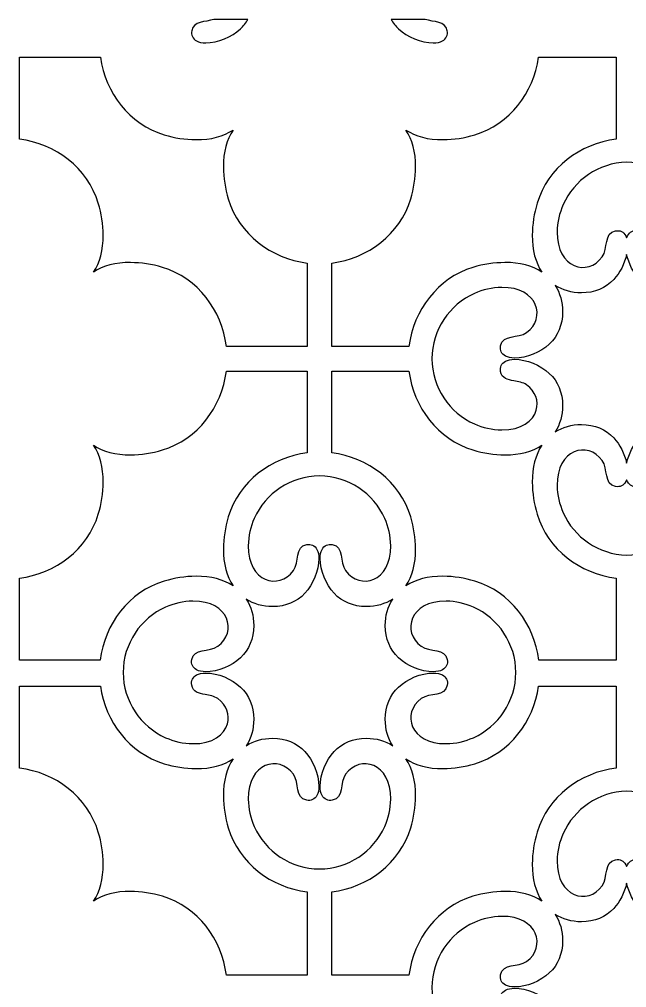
# Model space of a CAD drawing. Header units: centimetres. Extents: x -17.1 to -1.9, y -9.5 to 9.5.
# Drawn here: x -17.04 to -13.74, y 4.21 to 9.48 of the extents above; entities that cross this region are included whole.
import ezdxf

# ---------------------------------------------------------------- set-up
doc = ezdxf.new("R2010")
doc.units = ezdxf.units.CM
doc.header["$MEASUREMENT"] = 0
doc.layers.add('layer 1', color=7, linetype='Continuous')

msp = doc.modelspace()

# ---------------------------------------------------------------- linework, layer by layer
at = {"layer": 'layer 1', "color": 250}
for points, knots in [([(-15.98509, 9.47963), (-15.98509, 9.47963), (-15.79864, 9.47963), (-15.79864, 9.47963), (-15.79864, 9.47963), (-15.80961, 9.46059), (-15.82336, 9.4433), (-15.83978, 9.42795), (-15.83978, 9.42795), (-15.8877, 9.38315), (-15.96264, 9.3516), (-16.0291, 9.35163), (-16.0291, 9.35163), (-16.04933, 9.35164), (-16.06582, 9.35545), (-16.0783, 9.36202), (-16.0783, 9.36202), (-16.10067, 9.37379), (-16.10912, 9.39426), (-16.105, 9.41806), (-16.105, 9.41806), (-16.09544, 9.47335), (-16.03227, 9.46269), (-15.98509, 9.47963)], [0, 0, 0, 0, 0.1428571, 0.1428571, 0.1428571, 0.1428571, 0.2857143, 0.2857143, 0.2857143, 0.2857143, 0.4285714, 0.4285714, 0.4285714, 0.4285714, 0.5714286, 0.5714286, 0.5714286, 0.5714286, 0.7142857, 0.7142857, 0.7142857, 0.7142857, 1, 1, 1, 1]), ([(-15.01954, 9.47963), (-15.01954, 9.47963), (-14.83308, 9.47963), (-14.83308, 9.47963), (-14.83308, 9.47963), (-14.7859, 9.46269), (-14.72273, 9.47335), (-14.71317, 9.41806), (-14.71317, 9.41806), (-14.70905, 9.39426), (-14.7175, 9.37379), (-14.73987, 9.36202), (-14.73987, 9.36202), (-14.75235, 9.35545), (-14.76884, 9.35164), (-14.78907, 9.35163), (-14.78907, 9.35163), (-14.85553, 9.3516), (-14.93047, 9.38315), (-14.97839, 9.42795), (-14.97839, 9.42795), (-14.99481, 9.4433), (-15.00857, 9.46059), (-15.01954, 9.47963)], [0, 0, 0, 0, 0.1428571, 0.1428571, 0.1428571, 0.1428571, 0.2857143, 0.2857143, 0.2857143, 0.2857143, 0.4285714, 0.4285714, 0.4285714, 0.4285714, 0.5714286, 0.5714286, 0.5714286, 0.5714286, 0.7142857, 0.7142857, 0.7142857, 0.7142857, 1, 1, 1, 1]), ([(-16.60305, 9.27297), (-16.60305, 9.27297), (-17.04429, 9.27297), (-17.04429, 9.27297), (-17.04429, 9.27297), (-17.04429, 9.27297), (-17.04429, 8.82751), (-17.04429, 8.82751), (-17.04429, 8.82751), (-16.84762, 8.80234), (-16.67316, 8.67224), (-16.61417, 8.47884), (-16.61417, 8.47884), (-16.59706, 8.42275), (-16.58875, 8.36361), (-16.58787, 8.3051), (-16.58787, 8.3051), (-16.58662, 8.22348), (-16.60598, 8.15528), (-16.64019, 8.10348), (-16.64019, 8.10348), (-16.58839, 8.13769), (-16.5202, 8.15705), (-16.43857, 8.15581), (-16.43857, 8.15581), (-16.38007, 8.15492), (-16.32093, 8.14662), (-16.26483, 8.12951), (-16.26483, 8.12951), (-16.07143, 8.07052), (-15.94133, 7.89605), (-15.91616, 7.69938), (-15.91616, 7.69938), (-15.91616, 7.69938), (-15.47604, 7.69938), (-15.47604, 7.69938), (-15.47604, 7.69938), (-15.47604, 7.69938), (-15.47604, 8.15312), (-15.47604, 8.15312), (-15.47604, 8.15312), (-15.67272, 8.17829), (-15.84719, 8.30839), (-15.90617, 8.50179), (-15.90617, 8.50179), (-15.92328, 8.55789), (-15.93158, 8.61703), (-15.93247, 8.67553), (-15.93247, 8.67553), (-15.93371, 8.75715), (-15.91436, 8.82535), (-15.88015, 8.87715), (-15.88015, 8.87715), (-15.93194, 8.84293), (-16.00015, 8.82358), (-16.08177, 8.82482), (-16.08177, 8.82482), (-16.14027, 8.82571), (-16.19941, 8.83402), (-16.25551, 8.85113), (-16.25551, 8.85113), (-16.44619, 8.90928), (-16.57533, 9.0797), (-16.60305, 9.27297)], [0, 0, 0, 0, 0.0588235, 0.0588235, 0.0588235, 0.0588235, 0.1176471, 0.1176471, 0.1176471, 0.1176471, 0.1764706, 0.1764706, 0.1764706, 0.1764706, 0.2352941, 0.2352941, 0.2352941, 0.2352941, 0.2941176, 0.2941176, 0.2941176, 0.2941176, 0.3529412, 0.3529412, 0.3529412, 0.3529412, 0.4117647, 0.4117647, 0.4117647, 0.4117647, 0.4705882, 0.4705882, 0.4705882, 0.4705882, 0.5294118, 0.5294118, 0.5294118, 0.5294118, 0.5882353, 0.5882353, 0.5882353, 0.5882353, 0.6470588, 0.6470588, 0.6470588, 0.6470588, 0.7058824, 0.7058824, 0.7058824, 0.7058824, 0.7647059, 0.7647059, 0.7647059, 0.7647059, 0.8235294, 0.8235294, 0.8235294, 0.8235294, 0.8823529, 0.8823529, 0.8823529, 0.8823529, 1, 1, 1, 1]), ([(-13.79343, 9.27297), (-13.79343, 9.27297), (-14.21512, 9.27297), (-14.21512, 9.27297), (-14.21512, 9.27297), (-14.24284, 9.0797), (-14.37197, 8.90928), (-14.56266, 8.85113), (-14.56266, 8.85113), (-14.61875, 8.83402), (-14.67789, 8.82571), (-14.7364, 8.82482), (-14.7364, 8.82482), (-14.81802, 8.82358), (-14.88623, 8.84293), (-14.93802, 8.87714), (-14.93802, 8.87714), (-14.90381, 8.82535), (-14.88445, 8.75715), (-14.88569, 8.67553), (-14.88569, 8.67553), (-14.88658, 8.61703), (-14.89489, 8.55789), (-14.91199, 8.50179), (-14.91199, 8.50179), (-14.97098, 8.30839), (-15.14545, 8.17829), (-15.34212, 8.15312), (-15.34212, 8.15312), (-15.34212, 8.15312), (-15.34212, 7.69938), (-15.34212, 7.69938), (-15.34212, 7.69938), (-15.34212, 7.69938), (-14.92156, 7.69938), (-14.92156, 7.69938), (-14.92156, 7.69938), (-14.89638, 7.89605), (-14.76629, 8.07052), (-14.57289, 8.12951), (-14.57289, 8.12951), (-14.5168, 8.14662), (-14.45766, 8.15492), (-14.39915, 8.15581), (-14.39915, 8.15581), (-14.31753, 8.15705), (-14.24934, 8.13769), (-14.19754, 8.10348), (-14.19754, 8.10348), (-14.23175, 8.15528), (-14.2511, 8.22348), (-14.24986, 8.3051), (-14.24986, 8.3051), (-14.24897, 8.36361), (-14.24066, 8.42275), (-14.22356, 8.47884), (-14.22356, 8.47884), (-14.16457, 8.67224), (-13.9901, 8.80234), (-13.79343, 8.82751), (-13.79343, 8.82751), (-13.79343, 8.82751), (-13.79343, 9.27297), (-13.79343, 9.27297)], [0, 0, 0, 0, 0.0588235, 0.0588235, 0.0588235, 0.0588235, 0.1176471, 0.1176471, 0.1176471, 0.1176471, 0.1764706, 0.1764706, 0.1764706, 0.1764706, 0.2352941, 0.2352941, 0.2352941, 0.2352941, 0.2941176, 0.2941176, 0.2941176, 0.2941176, 0.3529412, 0.3529412, 0.3529412, 0.3529412, 0.4117647, 0.4117647, 0.4117647, 0.4117647, 0.4705882, 0.4705882, 0.4705882, 0.4705882, 0.5294118, 0.5294118, 0.5294118, 0.5294118, 0.5882353, 0.5882353, 0.5882353, 0.5882353, 0.6470588, 0.6470588, 0.6470588, 0.6470588, 0.7058824, 0.7058824, 0.7058824, 0.7058824, 0.7647059, 0.7647059, 0.7647059, 0.7647059, 0.8235294, 0.8235294, 0.8235294, 0.8235294, 0.8823529, 0.8823529, 0.8823529, 0.8823529, 1, 1, 1, 1]), ([(-13.73573, 8.70204), (-13.58246, 8.69742), (-13.44905, 8.60457), (-13.38978, 8.47103), (-13.38978, 8.47103), (-13.36956, 8.42547), (-13.35796, 8.37518), (-13.35715, 8.32204), (-13.35715, 8.32204), (-13.35415, 8.12464), (-13.52475, 8.07797), (-13.6025, 8.18667), (-13.6025, 8.18667), (-13.63583, 8.23327), (-13.61073, 8.3172), (-13.67515, 8.32834), (-13.67515, 8.32834), (-13.69895, 8.33245), (-13.71942, 8.32401), (-13.73119, 8.30164), (-13.73119, 8.30164), (-13.7329, 8.29839), (-13.73442, 8.29487), (-13.73573, 8.2911), (-13.73573, 8.2911), (-13.73705, 8.29487), (-13.73856, 8.29839), (-13.74027, 8.30164), (-13.74027, 8.30164), (-13.75205, 8.32401), (-13.77252, 8.33245), (-13.79631, 8.32834), (-13.79631, 8.32834), (-13.86074, 8.3172), (-13.83563, 8.23327), (-13.86896, 8.18667), (-13.86896, 8.18667), (-13.94671, 8.07797), (-14.11731, 8.12464), (-14.11431, 8.32204), (-14.11431, 8.32204), (-14.1135, 8.37518), (-14.10191, 8.42547), (-14.08169, 8.47103), (-14.08169, 8.47103), (-14.02241, 8.60457), (-13.889, 8.69742), (-13.73573, 8.70204)], [0, 0, 0, 0, 0.0769231, 0.0769231, 0.0769231, 0.0769231, 0.1538462, 0.1538462, 0.1538462, 0.1538462, 0.2307692, 0.2307692, 0.2307692, 0.2307692, 0.3076923, 0.3076923, 0.3076923, 0.3076923, 0.3846154, 0.3846154, 0.3846154, 0.3846154, 0.4615385, 0.4615385, 0.4615385, 0.4615385, 0.5384615, 0.5384615, 0.5384615, 0.5384615, 0.6153846, 0.6153846, 0.6153846, 0.6153846, 0.6923077, 0.6923077, 0.6923077, 0.6923077, 0.7692308, 0.7692308, 0.7692308, 0.7692308, 0.8461538, 0.8461538, 0.8461538, 0.8461538, 1, 1, 1, 1]), ([(-13.73573, 8.20049), (-13.72464, 8.14949), (-13.69863, 8.09881), (-13.66526, 8.06311), (-13.66526, 8.06311), (-13.62127, 8.01606), (-13.56137, 7.99083), (-13.48972, 7.99068), (-13.48972, 7.99068), (-13.43605, 7.99057), (-13.3871, 8.00467), (-13.34615, 8.03126), (-13.34615, 8.03126), (-13.37274, 7.9903), (-13.38685, 7.94136), (-13.38673, 7.8877), (-13.38673, 7.8877), (-13.38658, 7.81605), (-13.36135, 7.75615), (-13.3143, 7.71216), (-13.3143, 7.71216), (-13.26638, 7.66736), (-13.19144, 7.63581), (-13.12498, 7.63584), (-13.12498, 7.63584), (-13.10475, 7.63585), (-13.08826, 7.63965), (-13.07578, 7.64622), (-13.07578, 7.64622), (-13.05341, 7.658), (-13.04496, 7.67847), (-13.04908, 7.70227), (-13.04908, 7.70227), (-13.06022, 7.76669), (-13.14414, 7.74159), (-13.19074, 7.77491), (-13.19074, 7.77491), (-13.29945, 7.85266), (-13.25278, 8.02326), (-13.05538, 8.02026), (-13.05538, 8.02026), (-13.00224, 8.01945), (-12.95194, 8.00786), (-12.90638, 7.98764), (-12.90638, 7.98764), (-12.77016, 7.92717), (-12.67627, 7.78956), (-12.67519, 7.63242), (-12.67519, 7.63242), (-12.67627, 7.47528), (-12.77016, 7.33767), (-12.90638, 7.2772), (-12.90638, 7.2772), (-12.95194, 7.25698), (-13.00224, 7.24539), (-13.05538, 7.24458), (-13.05538, 7.24458), (-13.1636, 7.24293), (-13.22651, 7.29347), (-13.24335, 7.35228), (-13.24335, 7.35228), (-13.25723, 7.40074), (-13.23985, 7.4548), (-13.19074, 7.48992), (-13.19074, 7.48992), (-13.17153, 7.50367), (-13.14596, 7.50748), (-13.12178, 7.51173), (-13.12178, 7.51173), (-13.0873, 7.51778), (-13.05563, 7.52471), (-13.04908, 7.56257), (-13.04908, 7.56257), (-13.04496, 7.58637), (-13.05341, 7.60684), (-13.07578, 7.61862), (-13.07578, 7.61862), (-13.08826, 7.62519), (-13.10475, 7.62899), (-13.12498, 7.629), (-13.12498, 7.629), (-13.19144, 7.62903), (-13.26638, 7.59748), (-13.3143, 7.55268), (-13.3143, 7.55268), (-13.36135, 7.50869), (-13.38658, 7.44879), (-13.38673, 7.37714), (-13.38673, 7.37714), (-13.38685, 7.32348), (-13.37275, 7.27453), (-13.34615, 7.23358), (-13.34615, 7.23358), (-13.38711, 7.26017), (-13.43606, 7.27427), (-13.48972, 7.27416), (-13.48972, 7.27416), (-13.56137, 7.274), (-13.62127, 7.24878), (-13.66526, 7.20173), (-13.66526, 7.20173), (-13.69863, 7.16603), (-13.72464, 7.11534), (-13.73573, 7.06434), (-13.73573, 7.06434), (-13.74682, 7.11534), (-13.77283, 7.16603), (-13.80621, 7.20173), (-13.80621, 7.20173), (-13.8502, 7.24878), (-13.91009, 7.274), (-13.98174, 7.27416), (-13.98174, 7.27416), (-14.03541, 7.27427), (-14.08436, 7.26017), (-14.12531, 7.23358), (-14.12531, 7.23358), (-14.09871, 7.27453), (-14.08462, 7.32348), (-14.08473, 7.37714), (-14.08473, 7.37714), (-14.08488, 7.44879), (-14.11011, 7.50869), (-14.15716, 7.55268), (-14.15716, 7.55268), (-14.20508, 7.59748), (-14.28002, 7.62903), (-14.34648, 7.629), (-14.34648, 7.629), (-14.36671, 7.62899), (-14.38321, 7.62519), (-14.39568, 7.61862), (-14.39568, 7.61862), (-14.41805, 7.60684), (-14.4265, 7.58637), (-14.42238, 7.56257), (-14.42238, 7.56257), (-14.41584, 7.52471), (-14.38416, 7.51778), (-14.34969, 7.51173), (-14.34969, 7.51173), (-14.3255, 7.50748), (-14.29994, 7.50367), (-14.28072, 7.48992), (-14.28072, 7.48992), (-14.23161, 7.4548), (-14.21423, 7.40074), (-14.22811, 7.35228), (-14.22811, 7.35228), (-14.24495, 7.29347), (-14.30786, 7.24293), (-14.41609, 7.24458), (-14.41609, 7.24458), (-14.46923, 7.24539), (-14.51952, 7.25698), (-14.56508, 7.2772), (-14.56508, 7.2772), (-14.70131, 7.33767), (-14.7952, 7.47528), (-14.79627, 7.63242), (-14.79627, 7.63242), (-14.7952, 7.78956), (-14.70131, 7.92717), (-14.56508, 7.98764), (-14.56508, 7.98764), (-14.51952, 8.00786), (-14.46923, 8.01945), (-14.41609, 8.02026), (-14.41609, 8.02026), (-14.21869, 8.02326), (-14.17201, 7.85266), (-14.28072, 7.77491), (-14.28072, 7.77491), (-14.32732, 7.74159), (-14.41124, 7.76669), (-14.42238, 7.70227), (-14.42238, 7.70227), (-14.4265, 7.67847), (-14.41805, 7.658), (-14.39568, 7.64622), (-14.39568, 7.64622), (-14.38321, 7.63965), (-14.36671, 7.63585), (-14.34648, 7.63584), (-14.34648, 7.63584), (-14.28002, 7.63581), (-14.20508, 7.66736), (-14.15716, 7.71216), (-14.15716, 7.71216), (-14.11011, 7.75615), (-14.08488, 7.81605), (-14.08473, 7.8877), (-14.08473, 7.8877), (-14.08462, 7.94136), (-14.09872, 7.9903), (-14.12531, 8.03126), (-14.12531, 8.03126), (-14.08436, 8.00467), (-14.03541, 7.99057), (-13.98174, 7.99068), (-13.98174, 7.99068), (-13.91009, 7.99083), (-13.8502, 8.01606), (-13.80621, 8.06311), (-13.80621, 8.06311), (-13.77283, 8.09881), (-13.74682, 8.14949), (-13.73573, 8.20049)], [0, 0, 0, 0, 0.0188679, 0.0188679, 0.0188679, 0.0188679, 0.0377358, 0.0377358, 0.0377358, 0.0377358, 0.0566038, 0.0566038, 0.0566038, 0.0566038, 0.0754717, 0.0754717, 0.0754717, 0.0754717, 0.0943396, 0.0943396, 0.0943396, 0.0943396, 0.1132075, 0.1132075, 0.1132075, 0.1132075, 0.1320755, 0.1320755, 0.1320755, 0.1320755, 0.1509434, 0.1509434, 0.1509434, 0.1509434, 0.1698113, 0.1698113, 0.1698113, 0.1698113, 0.1886792, 0.1886792, 0.1886792, 0.1886792, 0.2075472, 0.2075472, 0.2075472, 0.2075472, 0.2264151, 0.2264151, 0.2264151, 0.2264151, 0.245283, 0.245283, 0.245283, 0.245283, 0.2641509, 0.2641509, 0.2641509, 0.2641509, 0.2830189, 0.2830189, 0.2830189, 0.2830189, 0.3018868, 0.3018868, 0.3018868, 0.3018868, 0.3207547, 0.3207547, 0.3207547, 0.3207547, 0.3396226, 0.3396226, 0.3396226, 0.3396226, 0.3584906, 0.3584906, 0.3584906, 0.3584906, 0.3773585, 0.3773585, 0.3773585, 0.3773585, 0.3962264, 0.3962264, 0.3962264, 0.3962264, 0.4150943, 0.4150943, 0.4150943, 0.4150943, 0.4339623, 0.4339623, 0.4339623, 0.4339623, 0.4528302, 0.4528302, 0.4528302, 0.4528302, 0.4716981, 0.4716981, 0.4716981, 0.4716981, 0.490566, 0.490566, 0.490566, 0.490566, 0.509434, 0.509434, 0.509434, 0.509434, 0.5283019, 0.5283019, 0.5283019, 0.5283019, 0.5471698, 0.5471698, 0.5471698, 0.5471698, 0.5660377, 0.5660377, 0.5660377, 0.5660377, 0.5849057, 0.5849057, 0.5849057, 0.5849057, 0.6037736, 0.6037736, 0.6037736, 0.6037736, 0.6226415, 0.6226415, 0.6226415, 0.6226415, 0.6415094, 0.6415094, 0.6415094, 0.6415094, 0.6603774, 0.6603774, 0.6603774, 0.6603774, 0.6792453, 0.6792453, 0.6792453, 0.6792453, 0.6981132, 0.6981132, 0.6981132, 0.6981132, 0.7169811, 0.7169811, 0.7169811, 0.7169811, 0.7358491, 0.7358491, 0.7358491, 0.7358491, 0.754717, 0.754717, 0.754717, 0.754717, 0.7735849, 0.7735849, 0.7735849, 0.7735849, 0.7924528, 0.7924528, 0.7924528, 0.7924528, 0.8113208, 0.8113208, 0.8113208, 0.8113208, 0.8301887, 0.8301887, 0.8301887, 0.8301887, 0.8490566, 0.8490566, 0.8490566, 0.8490566, 0.8679245, 0.8679245, 0.8679245, 0.8679245, 0.8867925, 0.8867925, 0.8867925, 0.8867925, 0.9056604, 0.9056604, 0.9056604, 0.9056604, 0.9245283, 0.9245283, 0.9245283, 0.9245283, 0.9433962, 0.9433962, 0.9433962, 0.9433962, 0.9622642, 0.9622642, 0.9622642, 0.9622642, 1, 1, 1, 1]), ([(-16.64019, 7.16135), (-16.60598, 7.10956), (-16.58662, 7.04136), (-16.58787, 6.95973), (-16.58787, 6.95973), (-16.58875, 6.90123), (-16.59706, 6.84209), (-16.61417, 6.786), (-16.61417, 6.786), (-16.67316, 6.5926), (-16.84762, 6.46249), (-17.04429, 6.43732), (-17.04429, 6.43732), (-17.04429, 6.43732), (-17.04429, 5.99148), (-17.04429, 5.99148), (-17.04429, 5.99148), (-17.04429, 5.99148), (-16.60418, 5.99148), (-16.60418, 5.99148), (-16.60418, 5.99148), (-16.579, 6.18815), (-16.44891, 6.36262), (-16.25551, 6.42161), (-16.25551, 6.42161), (-16.19941, 6.43872), (-16.14027, 6.44702), (-16.08177, 6.44791), (-16.08177, 6.44791), (-16.00015, 6.44915), (-15.93194, 6.42979), (-15.88015, 6.39558), (-15.88015, 6.39558), (-15.91436, 6.44738), (-15.93371, 6.51558), (-15.93247, 6.59721), (-15.93247, 6.59721), (-15.93158, 6.65571), (-15.92328, 6.71485), (-15.90617, 6.77095), (-15.90617, 6.77095), (-15.84719, 6.96435), (-15.67272, 7.09444), (-15.47604, 7.11961), (-15.47604, 7.11961), (-15.47604, 7.11961), (-15.47604, 7.56507), (-15.47604, 7.56507), (-15.47604, 7.56507), (-15.47604, 7.56507), (-15.91621, 7.56507), (-15.91621, 7.56507), (-15.91621, 7.56507), (-15.9415, 7.36856), (-16.07156, 7.19428), (-16.26483, 7.13533), (-16.26483, 7.13533), (-16.32093, 7.11822), (-16.38007, 7.10992), (-16.43857, 7.10903), (-16.43857, 7.10903), (-16.5202, 7.10779), (-16.58839, 7.12714), (-16.64019, 7.16135)], [0, 0, 0, 0, 0.0588235, 0.0588235, 0.0588235, 0.0588235, 0.1176471, 0.1176471, 0.1176471, 0.1176471, 0.1764706, 0.1764706, 0.1764706, 0.1764706, 0.2352941, 0.2352941, 0.2352941, 0.2352941, 0.2941176, 0.2941176, 0.2941176, 0.2941176, 0.3529412, 0.3529412, 0.3529412, 0.3529412, 0.4117647, 0.4117647, 0.4117647, 0.4117647, 0.4705882, 0.4705882, 0.4705882, 0.4705882, 0.5294118, 0.5294118, 0.5294118, 0.5294118, 0.5882353, 0.5882353, 0.5882353, 0.5882353, 0.6470588, 0.6470588, 0.6470588, 0.6470588, 0.7058824, 0.7058824, 0.7058824, 0.7058824, 0.7647059, 0.7647059, 0.7647059, 0.7647059, 0.8235294, 0.8235294, 0.8235294, 0.8235294, 0.8823529, 0.8823529, 0.8823529, 0.8823529, 1, 1, 1, 1]), ([(-13.79343, 6.43732), (-13.9901, 6.46249), (-14.16457, 6.5926), (-14.22356, 6.786), (-14.22356, 6.786), (-14.24066, 6.84209), (-14.24897, 6.90123), (-14.24986, 6.95973), (-14.24986, 6.95973), (-14.2511, 7.04136), (-14.23175, 7.10955), (-14.19754, 7.16135), (-14.19754, 7.16135), (-14.24934, 7.12714), (-14.31753, 7.10779), (-14.39915, 7.10903), (-14.39915, 7.10903), (-14.45766, 7.10992), (-14.5168, 7.11822), (-14.57289, 7.13533), (-14.57289, 7.13533), (-14.76616, 7.19428), (-14.89622, 7.36856), (-14.92151, 7.56507), (-14.92151, 7.56507), (-14.92151, 7.56507), (-15.34212, 7.56507), (-15.34212, 7.56507), (-15.34212, 7.56507), (-15.34212, 7.56507), (-15.34212, 7.11961), (-15.34212, 7.11961), (-15.34212, 7.11961), (-15.14545, 7.09444), (-14.97098, 6.96434), (-14.91199, 6.77095), (-14.91199, 6.77095), (-14.89489, 6.71485), (-14.88658, 6.65571), (-14.88569, 6.59721), (-14.88569, 6.59721), (-14.88445, 6.51558), (-14.90381, 6.44738), (-14.93802, 6.39558), (-14.93802, 6.39558), (-14.88623, 6.4298), (-14.81802, 6.44915), (-14.7364, 6.44791), (-14.7364, 6.44791), (-14.67789, 6.44702), (-14.61875, 6.43872), (-14.56266, 6.42161), (-14.56266, 6.42161), (-14.36926, 6.36262), (-14.23917, 6.18815), (-14.21399, 5.99148), (-14.21399, 5.99148), (-14.21399, 5.99148), (-13.79343, 5.99148), (-13.79343, 5.99148), (-13.79343, 5.99148), (-13.79343, 5.99148), (-13.79343, 6.43732), (-13.79343, 6.43732)], [0, 0, 0, 0, 0.0588235, 0.0588235, 0.0588235, 0.0588235, 0.1176471, 0.1176471, 0.1176471, 0.1176471, 0.1764706, 0.1764706, 0.1764706, 0.1764706, 0.2352941, 0.2352941, 0.2352941, 0.2352941, 0.2941176, 0.2941176, 0.2941176, 0.2941176, 0.3529412, 0.3529412, 0.3529412, 0.3529412, 0.4117647, 0.4117647, 0.4117647, 0.4117647, 0.4705882, 0.4705882, 0.4705882, 0.4705882, 0.5294118, 0.5294118, 0.5294118, 0.5294118, 0.5882353, 0.5882353, 0.5882353, 0.5882353, 0.6470588, 0.6470588, 0.6470588, 0.6470588, 0.7058824, 0.7058824, 0.7058824, 0.7058824, 0.7647059, 0.7647059, 0.7647059, 0.7647059, 0.8235294, 0.8235294, 0.8235294, 0.8235294, 0.8823529, 0.8823529, 0.8823529, 0.8823529, 1, 1, 1, 1]), ([(-13.73573, 6.97374), (-13.73442, 6.96996), (-13.7329, 6.96645), (-13.73119, 6.9632), (-13.73119, 6.9632), (-13.71942, 6.94083), (-13.69895, 6.93239), (-13.67515, 6.9365), (-13.67515, 6.9365), (-13.61073, 6.94764), (-13.63583, 7.03157), (-13.6025, 7.07817), (-13.6025, 7.07817), (-13.52475, 7.18687), (-13.35415, 7.1402), (-13.35715, 6.9428), (-13.35715, 6.9428), (-13.35796, 6.88966), (-13.36956, 6.83937), (-13.38978, 6.79381), (-13.38978, 6.79381), (-13.44905, 6.66027), (-13.58246, 6.56742), (-13.73573, 6.56279), (-13.73573, 6.56279), (-13.889, 6.56742), (-14.02241, 6.66027), (-14.08169, 6.79381), (-14.08169, 6.79381), (-14.10191, 6.83937), (-14.1135, 6.88966), (-14.11431, 6.9428), (-14.11431, 6.9428), (-14.11731, 7.1402), (-13.94671, 7.18687), (-13.86896, 7.07817), (-13.86896, 7.07817), (-13.83563, 7.03157), (-13.86074, 6.94764), (-13.79631, 6.9365), (-13.79631, 6.9365), (-13.77252, 6.93239), (-13.75205, 6.94083), (-13.74027, 6.9632), (-13.74027, 6.9632), (-13.73856, 6.96645), (-13.73705, 6.96996), (-13.73573, 6.97374)], [0, 0, 0, 0, 0.0769231, 0.0769231, 0.0769231, 0.0769231, 0.1538462, 0.1538462, 0.1538462, 0.1538462, 0.2307692, 0.2307692, 0.2307692, 0.2307692, 0.3076923, 0.3076923, 0.3076923, 0.3076923, 0.3846154, 0.3846154, 0.3846154, 0.3846154, 0.4615385, 0.4615385, 0.4615385, 0.4615385, 0.5384615, 0.5384615, 0.5384615, 0.5384615, 0.6153846, 0.6153846, 0.6153846, 0.6153846, 0.6923077, 0.6923077, 0.6923077, 0.6923077, 0.7692308, 0.7692308, 0.7692308, 0.7692308, 0.8461538, 0.8461538, 0.8461538, 0.8461538, 1, 1, 1, 1]), ([(-15.32934, 6.35522), (-15.28536, 6.30816), (-15.22546, 6.28294), (-15.15381, 6.28278), (-15.15381, 6.28278), (-15.10014, 6.28267), (-15.0512, 6.29677), (-15.01024, 6.32336), (-15.01024, 6.32336), (-15.03683, 6.2824), (-15.05094, 6.23347), (-15.05082, 6.1798), (-15.05082, 6.1798), (-15.05067, 6.10815), (-15.02544, 6.04825), (-14.97839, 6.00426), (-14.97839, 6.00426), (-14.93047, 5.95946), (-14.85553, 5.92791), (-14.78907, 5.92794), (-14.78907, 5.92794), (-14.76884, 5.92795), (-14.75235, 5.93176), (-14.73987, 5.93832), (-14.73987, 5.93832), (-14.7175, 5.9501), (-14.70905, 5.97057), (-14.71317, 5.99437), (-14.71317, 5.99437), (-14.72431, 6.05879), (-14.80823, 6.03369), (-14.85483, 6.06702), (-14.85483, 6.06702), (-14.96354, 6.14476), (-14.91686, 6.31537), (-14.71946, 6.31236), (-14.71946, 6.31236), (-14.66632, 6.31156), (-14.61603, 6.29996), (-14.57047, 6.27974), (-14.57047, 6.27974), (-14.43425, 6.21927), (-14.34036, 6.08167), (-14.33927, 5.92452), (-14.33927, 5.92452), (-14.34036, 5.76738), (-14.43425, 5.62977), (-14.57047, 5.5693), (-14.57047, 5.5693), (-14.61603, 5.54908), (-14.66632, 5.53749), (-14.71946, 5.53668), (-14.71946, 5.53668), (-14.91686, 5.53368), (-14.96354, 5.70428), (-14.85483, 5.78203), (-14.85483, 5.78203), (-14.80823, 5.81536), (-14.72431, 5.79025), (-14.71317, 5.85467), (-14.71317, 5.85467), (-14.70905, 5.87847), (-14.7175, 5.89894), (-14.73987, 5.91072), (-14.73987, 5.91072), (-14.75235, 5.91729), (-14.76884, 5.92109), (-14.78907, 5.9211), (-14.78907, 5.9211), (-14.85553, 5.92114), (-14.93047, 5.88959), (-14.97839, 5.84478), (-14.97839, 5.84478), (-15.02544, 5.80079), (-15.05067, 5.74089), (-15.05082, 5.66924), (-15.05082, 5.66924), (-15.05094, 5.61558), (-15.03684, 5.56663), (-15.01024, 5.52567), (-15.01024, 5.52567), (-15.0512, 5.55226), (-15.10014, 5.56637), (-15.15381, 5.56626), (-15.15381, 5.56626), (-15.22546, 5.56611), (-15.28536, 5.54088), (-15.32934, 5.49383), (-15.32934, 5.49383), (-15.37415, 5.44591), (-15.4057, 5.37097), (-15.40566, 5.30451), (-15.40566, 5.30451), (-15.40566, 5.28428), (-15.40185, 5.26778), (-15.39528, 5.25531), (-15.39528, 5.25531), (-15.38351, 5.23293), (-15.36304, 5.22449), (-15.33924, 5.2286), (-15.33924, 5.2286), (-15.27482, 5.23974), (-15.29992, 5.32367), (-15.26659, 5.37027), (-15.26659, 5.37027), (-15.18884, 5.47898), (-15.01824, 5.4323), (-15.02124, 5.2349), (-15.02124, 5.2349), (-15.02205, 5.18176), (-15.03365, 5.13147), (-15.05387, 5.08591), (-15.05387, 5.08591), (-15.11433, 4.94968), (-15.25194, 4.85579), (-15.40908, 4.85471), (-15.40908, 4.85471), (-15.56623, 4.85579), (-15.70383, 4.94968), (-15.7643, 5.08591), (-15.7643, 5.08591), (-15.78452, 5.13147), (-15.79612, 5.18176), (-15.79693, 5.2349), (-15.79693, 5.2349), (-15.79993, 5.4323), (-15.62933, 5.47898), (-15.55158, 5.37027), (-15.55158, 5.37027), (-15.51825, 5.32367), (-15.54335, 5.23974), (-15.47893, 5.2286), (-15.47893, 5.2286), (-15.45513, 5.22449), (-15.43466, 5.23293), (-15.42289, 5.25531), (-15.42289, 5.25531), (-15.41632, 5.26778), (-15.41251, 5.28428), (-15.4125, 5.30451), (-15.4125, 5.30451), (-15.41247, 5.37097), (-15.44402, 5.44591), (-15.48882, 5.49383), (-15.48882, 5.49383), (-15.53281, 5.54088), (-15.59271, 5.56611), (-15.66436, 5.56626), (-15.66436, 5.56626), (-15.71802, 5.56637), (-15.76697, 5.55227), (-15.80793, 5.52568), (-15.80793, 5.52568), (-15.78133, 5.56663), (-15.76723, 5.61558), (-15.76735, 5.66924), (-15.76735, 5.66924), (-15.7675, 5.74089), (-15.79273, 5.80079), (-15.83978, 5.84478), (-15.83978, 5.84478), (-15.8877, 5.88959), (-15.96264, 5.92114), (-16.0291, 5.9211), (-16.0291, 5.9211), (-16.04933, 5.92109), (-16.06582, 5.91729), (-16.0783, 5.91072), (-16.0783, 5.91072), (-16.10067, 5.89894), (-16.10912, 5.87847), (-16.105, 5.85467), (-16.105, 5.85467), (-16.09845, 5.81682), (-16.06677, 5.80988), (-16.0323, 5.80383), (-16.0323, 5.80383), (-16.00811, 5.79958), (-15.98255, 5.79577), (-15.96333, 5.78203), (-15.96333, 5.78203), (-15.91423, 5.74691), (-15.89684, 5.69284), (-15.91073, 5.64438), (-15.91073, 5.64438), (-15.92757, 5.58558), (-15.99048, 5.53503), (-16.0987, 5.53668), (-16.0987, 5.53668), (-16.15184, 5.53749), (-16.20214, 5.54908), (-16.2477, 5.5693), (-16.2477, 5.5693), (-16.38392, 5.62977), (-16.47781, 5.76738), (-16.47889, 5.92452), (-16.47889, 5.92452), (-16.47781, 6.08167), (-16.38392, 6.21927), (-16.2477, 6.27974), (-16.2477, 6.27974), (-16.20214, 6.29996), (-16.15184, 6.31156), (-16.0987, 6.31236), (-16.0987, 6.31236), (-15.9013, 6.31537), (-15.85463, 6.14476), (-15.96333, 6.06702), (-15.96333, 6.06702), (-16.00994, 6.03369), (-16.09386, 6.05879), (-16.105, 5.99437), (-16.105, 5.99437), (-16.10912, 5.97057), (-16.10067, 5.9501), (-16.0783, 5.93832), (-16.0783, 5.93832), (-16.06582, 5.93176), (-16.04933, 5.92795), (-16.0291, 5.92794), (-16.0291, 5.92794), (-15.96264, 5.92791), (-15.8877, 5.95946), (-15.83978, 6.00426), (-15.83978, 6.00426), (-15.79273, 6.04825), (-15.7675, 6.10815), (-15.76735, 6.1798), (-15.76735, 6.1798), (-15.76723, 6.23346), (-15.78134, 6.28241), (-15.80793, 6.32336), (-15.80793, 6.32336), (-15.76698, 6.29677), (-15.71803, 6.28267), (-15.66436, 6.28278), (-15.66436, 6.28278), (-15.59271, 6.28294), (-15.53281, 6.30816), (-15.48882, 6.35522), (-15.48882, 6.35522), (-15.44402, 6.40314), (-15.41247, 6.47807), (-15.4125, 6.54454), (-15.4125, 6.54454), (-15.41251, 6.56476), (-15.41632, 6.58126), (-15.42289, 6.59374), (-15.42289, 6.59374), (-15.43466, 6.61611), (-15.45513, 6.62455), (-15.47893, 6.62044), (-15.47893, 6.62044), (-15.54335, 6.6093), (-15.51825, 6.52537), (-15.55158, 6.47877), (-15.55158, 6.47877), (-15.62933, 6.37007), (-15.79993, 6.41674), (-15.79693, 6.61414), (-15.79693, 6.61414), (-15.79612, 6.66728), (-15.78452, 6.71757), (-15.7643, 6.76313), (-15.7643, 6.76313), (-15.70383, 6.89936), (-15.56623, 6.99325), (-15.40908, 6.99433), (-15.40908, 6.99433), (-15.25194, 6.99325), (-15.11433, 6.89936), (-15.05387, 6.76313), (-15.05387, 6.76313), (-15.03365, 6.71757), (-15.02205, 6.66728), (-15.02124, 6.61414), (-15.02124, 6.61414), (-15.01824, 6.41674), (-15.18884, 6.37007), (-15.26659, 6.47877), (-15.26659, 6.47877), (-15.29992, 6.52537), (-15.27482, 6.6093), (-15.33924, 6.62044), (-15.33924, 6.62044), (-15.36304, 6.62455), (-15.38351, 6.61611), (-15.39528, 6.59374), (-15.39528, 6.59374), (-15.40185, 6.58126), (-15.40566, 6.56476), (-15.40566, 6.54454), (-15.40566, 6.54454), (-15.4057, 6.47807), (-15.37415, 6.40314), (-15.32934, 6.35522)], [0, 0, 0, 0, 0.0133333, 0.0133333, 0.0133333, 0.0133333, 0.0266667, 0.0266667, 0.0266667, 0.0266667, 0.04, 0.04, 0.04, 0.04, 0.0533333, 0.0533333, 0.0533333, 0.0533333, 0.0666667, 0.0666667, 0.0666667, 0.0666667, 0.08, 0.08, 0.08, 0.08, 0.0933333, 0.0933333, 0.0933333, 0.0933333, 0.1066667, 0.1066667, 0.1066667, 0.1066667, 0.12, 0.12, 0.12, 0.12, 0.1333333, 0.1333333, 0.1333333, 0.1333333, 0.1466667, 0.1466667, 0.1466667, 0.1466667, 0.16, 0.16, 0.16, 0.16, 0.1733333, 0.1733333, 0.1733333, 0.1733333, 0.1866667, 0.1866667, 0.1866667, 0.1866667, 0.2, 0.2, 0.2, 0.2, 0.2133333, 0.2133333, 0.2133333, 0.2133333, 0.2266667, 0.2266667, 0.2266667, 0.2266667, 0.24, 0.24, 0.24, 0.24, 0.2533333, 0.2533333, 0.2533333, 0.2533333, 0.2666667, 0.2666667, 0.2666667, 0.2666667, 0.28, 0.28, 0.28, 0.28, 0.2933333, 0.2933333, 0.2933333, 0.2933333, 0.3066667, 0.3066667, 0.3066667, 0.3066667, 0.32, 0.32, 0.32, 0.32, 0.3333333, 0.3333333, 0.3333333, 0.3333333, 0.3466667, 0.3466667, 0.3466667, 0.3466667, 0.36, 0.36, 0.36, 0.36, 0.3733333, 0.3733333, 0.3733333, 0.3733333, 0.3866667, 0.3866667, 0.3866667, 0.3866667, 0.4, 0.4, 0.4, 0.4, 0.4133333, 0.4133333, 0.4133333, 0.4133333, 0.4266667, 0.4266667, 0.4266667, 0.4266667, 0.44, 0.44, 0.44, 0.44, 0.4533333, 0.4533333, 0.4533333, 0.4533333, 0.4666667, 0.4666667, 0.4666667, 0.4666667, 0.48, 0.48, 0.48, 0.48, 0.4933333, 0.4933333, 0.4933333, 0.4933333, 0.5066667, 0.5066667, 0.5066667, 0.5066667, 0.52, 0.52, 0.52, 0.52, 0.5333333, 0.5333333, 0.5333333, 0.5333333, 0.5466667, 0.5466667, 0.5466667, 0.5466667, 0.56, 0.56, 0.56, 0.56, 0.5733333, 0.5733333, 0.5733333, 0.5733333, 0.5866667, 0.5866667, 0.5866667, 0.5866667, 0.6, 0.6, 0.6, 0.6, 0.6133333, 0.6133333, 0.6133333, 0.6133333, 0.6266667, 0.6266667, 0.6266667, 0.6266667, 0.64, 0.64, 0.64, 0.64, 0.6533333, 0.6533333, 0.6533333, 0.6533333, 0.6666667, 0.6666667, 0.6666667, 0.6666667, 0.68, 0.68, 0.68, 0.68, 0.6933333, 0.6933333, 0.6933333, 0.6933333, 0.7066667, 0.7066667, 0.7066667, 0.7066667, 0.72, 0.72, 0.72, 0.72, 0.7333333, 0.7333333, 0.7333333, 0.7333333, 0.7466667, 0.7466667, 0.7466667, 0.7466667, 0.76, 0.76, 0.76, 0.76, 0.7733333, 0.7733333, 0.7733333, 0.7733333, 0.7866667, 0.7866667, 0.7866667, 0.7866667, 0.8, 0.8, 0.8, 0.8, 0.8133333, 0.8133333, 0.8133333, 0.8133333, 0.8266667, 0.8266667, 0.8266667, 0.8266667, 0.84, 0.84, 0.84, 0.84, 0.8533333, 0.8533333, 0.8533333, 0.8533333, 0.8666667, 0.8666667, 0.8666667, 0.8666667, 0.88, 0.88, 0.88, 0.88, 0.8933333, 0.8933333, 0.8933333, 0.8933333, 0.9066667, 0.9066667, 0.9066667, 0.9066667, 0.92, 0.92, 0.92, 0.92, 0.9333333, 0.9333333, 0.9333333, 0.9333333, 0.9466667, 0.9466667, 0.9466667, 0.9466667, 0.96, 0.96, 0.96, 0.96, 0.9733333, 0.9733333, 0.9733333, 0.9733333, 1, 1, 1, 1]), ([(-16.60305, 5.84928), (-16.60305, 5.84928), (-17.04429, 5.84928), (-17.04429, 5.84928), (-17.04429, 5.84928), (-17.04429, 5.84928), (-17.04429, 5.40382), (-17.04429, 5.40382), (-17.04429, 5.40382), (-16.84762, 5.37865), (-16.67316, 5.24855), (-16.61417, 5.05515), (-16.61417, 5.05515), (-16.59706, 4.99906), (-16.58875, 4.93991), (-16.58787, 4.88141), (-16.58787, 4.88141), (-16.58662, 4.79979), (-16.60598, 4.73158), (-16.64019, 4.67979), (-16.64019, 4.67979), (-16.58839, 4.714), (-16.5202, 4.73336), (-16.43857, 4.73212), (-16.43857, 4.73212), (-16.38007, 4.73123), (-16.32093, 4.72292), (-16.26483, 4.70582), (-16.26483, 4.70582), (-16.07143, 4.64683), (-15.94133, 4.47236), (-15.91616, 4.27569), (-15.91616, 4.27569), (-15.91616, 4.27569), (-15.47604, 4.27569), (-15.47604, 4.27569), (-15.47604, 4.27569), (-15.47604, 4.27569), (-15.47604, 4.72942), (-15.47604, 4.72942), (-15.47604, 4.72942), (-15.67272, 4.75459), (-15.84719, 4.8847), (-15.90617, 5.0781), (-15.90617, 5.0781), (-15.92328, 5.13419), (-15.93158, 5.19333), (-15.93247, 5.25184), (-15.93247, 5.25184), (-15.93371, 5.33346), (-15.91436, 5.40165), (-15.88015, 5.45345), (-15.88015, 5.45345), (-15.93194, 5.41924), (-16.00015, 5.39989), (-16.08177, 5.40113), (-16.08177, 5.40113), (-16.14027, 5.40202), (-16.19941, 5.41032), (-16.25551, 5.42743), (-16.25551, 5.42743), (-16.44619, 5.48559), (-16.57533, 5.65601), (-16.60305, 5.84928)], [0, 0, 0, 0, 0.0588235, 0.0588235, 0.0588235, 0.0588235, 0.1176471, 0.1176471, 0.1176471, 0.1176471, 0.1764706, 0.1764706, 0.1764706, 0.1764706, 0.2352941, 0.2352941, 0.2352941, 0.2352941, 0.2941176, 0.2941176, 0.2941176, 0.2941176, 0.3529412, 0.3529412, 0.3529412, 0.3529412, 0.4117647, 0.4117647, 0.4117647, 0.4117647, 0.4705882, 0.4705882, 0.4705882, 0.4705882, 0.5294118, 0.5294118, 0.5294118, 0.5294118, 0.5882353, 0.5882353, 0.5882353, 0.5882353, 0.6470588, 0.6470588, 0.6470588, 0.6470588, 0.7058824, 0.7058824, 0.7058824, 0.7058824, 0.7647059, 0.7647059, 0.7647059, 0.7647059, 0.8235294, 0.8235294, 0.8235294, 0.8235294, 0.8823529, 0.8823529, 0.8823529, 0.8823529, 1, 1, 1, 1]), ([(-13.79343, 5.84928), (-13.79343, 5.84928), (-14.21512, 5.84928), (-14.21512, 5.84928), (-14.21512, 5.84928), (-14.24284, 5.65601), (-14.37197, 5.48559), (-14.56266, 5.42743), (-14.56266, 5.42743), (-14.61875, 5.41032), (-14.67789, 5.40202), (-14.7364, 5.40113), (-14.7364, 5.40113), (-14.81802, 5.39989), (-14.88623, 5.41924), (-14.93802, 5.45345), (-14.93802, 5.45345), (-14.90381, 5.40166), (-14.88445, 5.33346), (-14.88569, 5.25184), (-14.88569, 5.25184), (-14.88658, 5.19333), (-14.89489, 5.13419), (-14.91199, 5.0781), (-14.91199, 5.0781), (-14.97098, 4.8847), (-15.14545, 4.7546), (-15.34212, 4.72943), (-15.34212, 4.72943), (-15.34212, 4.72943), (-15.34212, 4.27569), (-15.34212, 4.27569), (-15.34212, 4.27569), (-15.34212, 4.27569), (-14.92156, 4.27569), (-14.92156, 4.27569), (-14.92156, 4.27569), (-14.89638, 4.47236), (-14.76629, 4.64683), (-14.57289, 4.70582), (-14.57289, 4.70582), (-14.5168, 4.72292), (-14.45766, 4.73123), (-14.39915, 4.73212), (-14.39915, 4.73212), (-14.31753, 4.73336), (-14.24934, 4.714), (-14.19754, 4.67979), (-14.19754, 4.67979), (-14.23175, 4.73159), (-14.2511, 4.79979), (-14.24986, 4.88141), (-14.24986, 4.88141), (-14.24897, 4.93991), (-14.24066, 4.99906), (-14.22356, 5.05515), (-14.22356, 5.05515), (-14.16457, 5.24855), (-13.9901, 5.37865), (-13.79343, 5.40382), (-13.79343, 5.40382), (-13.79343, 5.40382), (-13.79343, 5.84928), (-13.79343, 5.84928)], [0, 0, 0, 0, 0.0588235, 0.0588235, 0.0588235, 0.0588235, 0.1176471, 0.1176471, 0.1176471, 0.1176471, 0.1764706, 0.1764706, 0.1764706, 0.1764706, 0.2352941, 0.2352941, 0.2352941, 0.2352941, 0.2941176, 0.2941176, 0.2941176, 0.2941176, 0.3529412, 0.3529412, 0.3529412, 0.3529412, 0.4117647, 0.4117647, 0.4117647, 0.4117647, 0.4705882, 0.4705882, 0.4705882, 0.4705882, 0.5294118, 0.5294118, 0.5294118, 0.5294118, 0.5882353, 0.5882353, 0.5882353, 0.5882353, 0.6470588, 0.6470588, 0.6470588, 0.6470588, 0.7058824, 0.7058824, 0.7058824, 0.7058824, 0.7647059, 0.7647059, 0.7647059, 0.7647059, 0.8235294, 0.8235294, 0.8235294, 0.8235294, 0.8823529, 0.8823529, 0.8823529, 0.8823529, 1, 1, 1, 1]), ([(-13.73573, 5.27835), (-13.58246, 5.27372), (-13.44905, 5.18088), (-13.38978, 5.04734), (-13.38978, 5.04734), (-13.36956, 5.00178), (-13.35796, 4.95149), (-13.35715, 4.89835), (-13.35715, 4.89835), (-13.35415, 4.70095), (-13.52475, 4.65427), (-13.6025, 4.76298), (-13.6025, 4.76298), (-13.63583, 4.80958), (-13.61073, 4.8935), (-13.67515, 4.90464), (-13.67515, 4.90464), (-13.69895, 4.90876), (-13.71942, 4.90031), (-13.73119, 4.87794), (-13.73119, 4.87794), (-13.7329, 4.8747), (-13.73442, 4.87118), (-13.73573, 4.8674), (-13.73573, 4.8674), (-13.73705, 4.87118), (-13.73856, 4.8747), (-13.74027, 4.87794), (-13.74027, 4.87794), (-13.75205, 4.90031), (-13.77252, 4.90876), (-13.79631, 4.90464), (-13.79631, 4.90464), (-13.86074, 4.8935), (-13.83563, 4.80958), (-13.86896, 4.76298), (-13.86896, 4.76298), (-13.94671, 4.65427), (-14.11731, 4.70095), (-14.11431, 4.89835), (-14.11431, 4.89835), (-14.1135, 4.95149), (-14.10191, 5.00178), (-14.08169, 5.04734), (-14.08169, 5.04734), (-14.02241, 5.18088), (-13.889, 5.27372), (-13.73573, 5.27835)], [0, 0, 0, 0, 0.0769231, 0.0769231, 0.0769231, 0.0769231, 0.1538462, 0.1538462, 0.1538462, 0.1538462, 0.2307692, 0.2307692, 0.2307692, 0.2307692, 0.3076923, 0.3076923, 0.3076923, 0.3076923, 0.3846154, 0.3846154, 0.3846154, 0.3846154, 0.4615385, 0.4615385, 0.4615385, 0.4615385, 0.5384615, 0.5384615, 0.5384615, 0.5384615, 0.6153846, 0.6153846, 0.6153846, 0.6153846, 0.6923077, 0.6923077, 0.6923077, 0.6923077, 0.7692308, 0.7692308, 0.7692308, 0.7692308, 0.8461538, 0.8461538, 0.8461538, 0.8461538, 1, 1, 1, 1]), ([(-13.73573, 4.7768), (-13.72464, 4.7258), (-13.69863, 4.67512), (-13.66526, 4.63942), (-13.66526, 4.63942), (-13.62127, 4.59237), (-13.56137, 4.56714), (-13.48972, 4.56699), (-13.48972, 4.56699), (-13.43605, 4.56687), (-13.3871, 4.58097), (-13.34615, 4.60757), (-13.34615, 4.60757), (-13.37274, 4.56661), (-13.38685, 4.51767), (-13.38673, 4.464), (-13.38673, 4.464), (-13.38658, 4.39235), (-13.36135, 4.33246), (-13.3143, 4.28847), (-13.3143, 4.28847), (-13.26638, 4.24366), (-13.19144, 4.21211), (-13.12498, 4.21214), (-13.12498, 4.21214), (-13.10475, 4.21215), (-13.08826, 4.21596), (-13.07578, 4.22253), (-13.07578, 4.22253), (-13.05341, 4.23431), (-13.04496, 4.25478), (-13.04908, 4.27857), (-13.04908, 4.27857), (-13.06022, 4.34299), (-13.14414, 4.31789), (-13.19074, 4.35122), (-13.19074, 4.35122), (-13.29945, 4.42897), (-13.25278, 4.59957), (-13.05538, 4.59657), (-13.05538, 4.59657), (-13.00224, 4.59576), (-12.95194, 4.58417), (-12.90638, 4.56394), (-12.90638, 4.56394), (-12.77016, 4.50348), (-12.67627, 4.36587), (-12.67519, 4.20873), (-12.67519, 4.20873), (-12.67627, 4.05158), (-12.77016, 3.91398), (-12.90638, 3.85351), (-12.90638, 3.85351), (-12.95194, 3.83329), (-13.00224, 3.82169), (-13.05538, 3.82088), (-13.05538, 3.82088), (-13.1636, 3.81924), (-13.22651, 3.86978), (-13.24335, 3.92859), (-13.24335, 3.92859), (-13.25723, 3.97705), (-13.23985, 4.03111), (-13.19074, 4.06623), (-13.19074, 4.06623), (-13.17153, 4.07998), (-13.14596, 4.08379), (-13.12178, 4.08803), (-13.12178, 4.08803), (-13.0873, 4.09409), (-13.05563, 4.10102), (-13.04908, 4.13888), (-13.04908, 4.13888), (-13.04496, 4.16268), (-13.05341, 4.18315), (-13.07578, 4.19492), (-13.07578, 4.19492), (-13.08826, 4.20149), (-13.10475, 4.2053), (-13.12498, 4.20531), (-13.12498, 4.20531), (-13.19144, 4.20534), (-13.26638, 4.17379), (-13.3143, 4.12899), (-13.3143, 4.12899), (-13.36135, 4.085), (-13.38658, 4.0251), (-13.38673, 3.95345), (-13.38673, 3.95345), (-13.38685, 3.89979), (-13.37275, 3.85084), (-13.34615, 3.80988), (-13.34615, 3.80988), (-13.38711, 3.83648), (-13.43606, 3.85058), (-13.48972, 3.85046), (-13.48972, 3.85046), (-13.56137, 3.85031), (-13.62127, 3.82509), (-13.66526, 3.77803), (-13.66526, 3.77803), (-13.69863, 3.74234), (-13.72464, 3.69165), (-13.73573, 3.64065), (-13.73573, 3.64065), (-13.74682, 3.69165), (-13.77283, 3.74234), (-13.80621, 3.77803), (-13.80621, 3.77803), (-13.8502, 3.82509), (-13.91009, 3.85031), (-13.98174, 3.85046), (-13.98174, 3.85046), (-14.03541, 3.85058), (-14.08436, 3.83648), (-14.12531, 3.80988), (-14.12531, 3.80988), (-14.09871, 3.85084), (-14.08462, 3.89979), (-14.08473, 3.95345), (-14.08473, 3.95345), (-14.08488, 4.0251), (-14.11011, 4.085), (-14.15716, 4.12899), (-14.15716, 4.12899), (-14.20508, 4.17379), (-14.28002, 4.20534), (-14.34648, 4.20531), (-14.34648, 4.20531), (-14.36671, 4.2053), (-14.38321, 4.20149), (-14.39568, 4.19492), (-14.39568, 4.19492), (-14.41805, 4.18315), (-14.4265, 4.16268), (-14.42238, 4.13888), (-14.42238, 4.13888), (-14.41584, 4.10102), (-14.38416, 4.09409), (-14.34969, 4.08803), (-14.34969, 4.08803), (-14.3255, 4.08379), (-14.29994, 4.07998), (-14.28072, 4.06623), (-14.28072, 4.06623), (-14.23161, 4.03111), (-14.21423, 3.97705), (-14.22811, 3.92859), (-14.22811, 3.92859), (-14.24495, 3.86978), (-14.30786, 3.81924), (-14.41609, 3.82088), (-14.41609, 3.82088), (-14.46923, 3.82169), (-14.51952, 3.83329), (-14.56508, 3.85351), (-14.56508, 3.85351), (-14.70131, 3.91398), (-14.7952, 4.05158), (-14.79627, 4.20873), (-14.79627, 4.20873), (-14.7952, 4.36587), (-14.70131, 4.50348), (-14.56508, 4.56394), (-14.56508, 4.56394), (-14.51952, 4.58417), (-14.46923, 4.59576), (-14.41609, 4.59657), (-14.41609, 4.59657), (-14.21869, 4.59957), (-14.17201, 4.42897), (-14.28072, 4.35122), (-14.28072, 4.35122), (-14.32732, 4.31789), (-14.41124, 4.34299), (-14.42238, 4.27857), (-14.42238, 4.27857), (-14.4265, 4.25478), (-14.41805, 4.23431), (-14.39568, 4.22253), (-14.39568, 4.22253), (-14.38321, 4.21596), (-14.36671, 4.21215), (-14.34648, 4.21214), (-14.34648, 4.21214), (-14.28002, 4.21211), (-14.20508, 4.24366), (-14.15716, 4.28847), (-14.15716, 4.28847), (-14.11011, 4.33246), (-14.08488, 4.39235), (-14.08473, 4.464), (-14.08473, 4.464), (-14.08462, 4.51767), (-14.09872, 4.56661), (-14.12531, 4.60757), (-14.12531, 4.60757), (-14.08436, 4.58097), (-14.03541, 4.56687), (-13.98174, 4.56699), (-13.98174, 4.56699), (-13.91009, 4.56714), (-13.8502, 4.59237), (-13.80621, 4.63942), (-13.80621, 4.63942), (-13.77283, 4.67512), (-13.74682, 4.7258), (-13.73573, 4.7768)], [0, 0, 0, 0, 0.0188679, 0.0188679, 0.0188679, 0.0188679, 0.0377358, 0.0377358, 0.0377358, 0.0377358, 0.0566038, 0.0566038, 0.0566038, 0.0566038, 0.0754717, 0.0754717, 0.0754717, 0.0754717, 0.0943396, 0.0943396, 0.0943396, 0.0943396, 0.1132075, 0.1132075, 0.1132075, 0.1132075, 0.1320755, 0.1320755, 0.1320755, 0.1320755, 0.1509434, 0.1509434, 0.1509434, 0.1509434, 0.1698113, 0.1698113, 0.1698113, 0.1698113, 0.1886792, 0.1886792, 0.1886792, 0.1886792, 0.2075472, 0.2075472, 0.2075472, 0.2075472, 0.2264151, 0.2264151, 0.2264151, 0.2264151, 0.245283, 0.245283, 0.245283, 0.245283, 0.2641509, 0.2641509, 0.2641509, 0.2641509, 0.2830189, 0.2830189, 0.2830189, 0.2830189, 0.3018868, 0.3018868, 0.3018868, 0.3018868, 0.3207547, 0.3207547, 0.3207547, 0.3207547, 0.3396226, 0.3396226, 0.3396226, 0.3396226, 0.3584906, 0.3584906, 0.3584906, 0.3584906, 0.3773585, 0.3773585, 0.3773585, 0.3773585, 0.3962264, 0.3962264, 0.3962264, 0.3962264, 0.4150943, 0.4150943, 0.4150943, 0.4150943, 0.4339623, 0.4339623, 0.4339623, 0.4339623, 0.4528302, 0.4528302, 0.4528302, 0.4528302, 0.4716981, 0.4716981, 0.4716981, 0.4716981, 0.490566, 0.490566, 0.490566, 0.490566, 0.509434, 0.509434, 0.509434, 0.509434, 0.5283019, 0.5283019, 0.5283019, 0.5283019, 0.5471698, 0.5471698, 0.5471698, 0.5471698, 0.5660377, 0.5660377, 0.5660377, 0.5660377, 0.5849057, 0.5849057, 0.5849057, 0.5849057, 0.6037736, 0.6037736, 0.6037736, 0.6037736, 0.6226415, 0.6226415, 0.6226415, 0.6226415, 0.6415094, 0.6415094, 0.6415094, 0.6415094, 0.6603774, 0.6603774, 0.6603774, 0.6603774, 0.6792453, 0.6792453, 0.6792453, 0.6792453, 0.6981132, 0.6981132, 0.6981132, 0.6981132, 0.7169811, 0.7169811, 0.7169811, 0.7169811, 0.7358491, 0.7358491, 0.7358491, 0.7358491, 0.754717, 0.754717, 0.754717, 0.754717, 0.7735849, 0.7735849, 0.7735849, 0.7735849, 0.7924528, 0.7924528, 0.7924528, 0.7924528, 0.8113208, 0.8113208, 0.8113208, 0.8113208, 0.8301887, 0.8301887, 0.8301887, 0.8301887, 0.8490566, 0.8490566, 0.8490566, 0.8490566, 0.8679245, 0.8679245, 0.8679245, 0.8679245, 0.8867925, 0.8867925, 0.8867925, 0.8867925, 0.9056604, 0.9056604, 0.9056604, 0.9056604, 0.9245283, 0.9245283, 0.9245283, 0.9245283, 0.9433962, 0.9433962, 0.9433962, 0.9433962, 0.9622642, 0.9622642, 0.9622642, 0.9622642, 1, 1, 1, 1])]:
    msp.add_open_spline(points, degree=3, knots=knots, dxfattribs=at)

doc.saveas('drawing.dxf')
